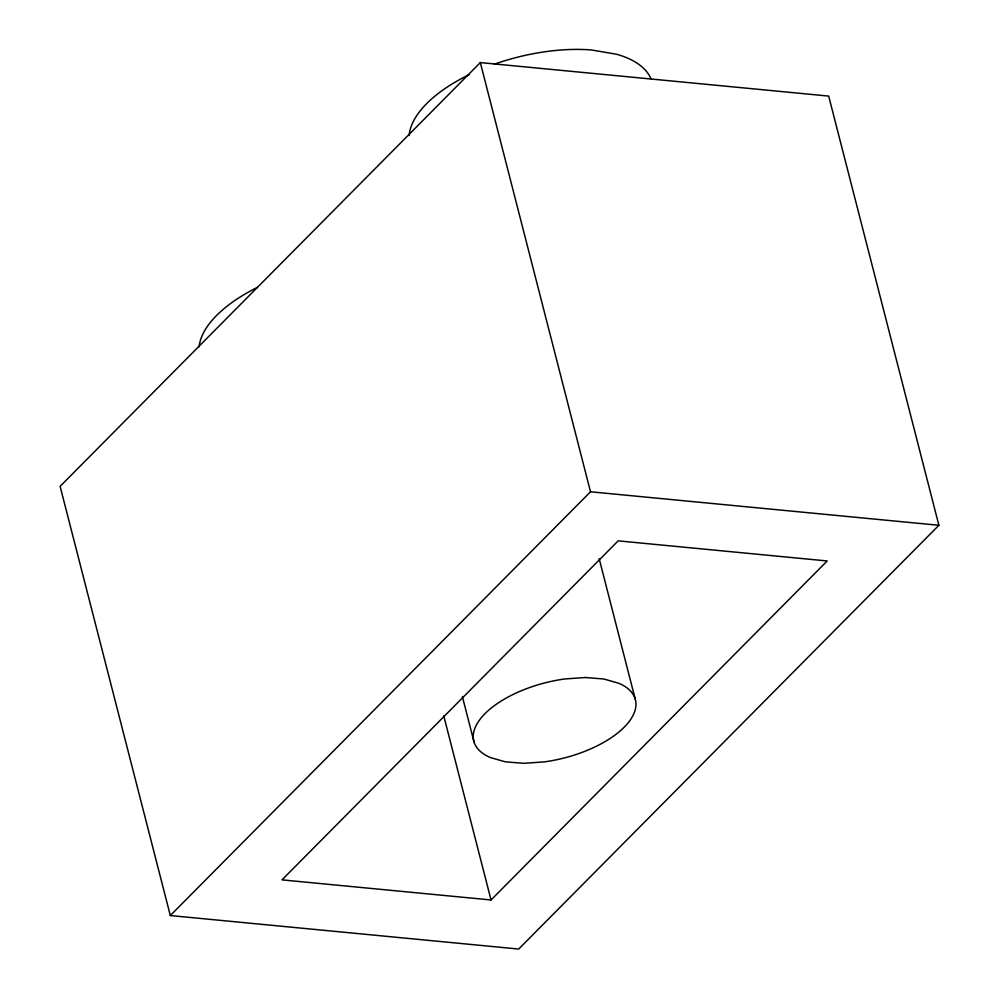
<?xml version="1.0" encoding="UTF-8"?>
<svg xmlns="http://www.w3.org/2000/svg" width="999" height="999" viewBox="0 0 999 999"><rect width="100%" height="100%" fill="white"/><g stroke="black" fill="none" stroke-linecap="round" stroke-linejoin="round"><path stroke-width="1.5" d="M480.319 62.587L60.115 486.351L170.317 915.546L518.681 949.05L938.885 525.287L828.683 96.091L480.319 62.587L590.509 491.783L170.317 915.546M491.033 899.974L827.184 560.963L618.169 540.859L282.005 879.869L491.033 899.974L443.756 715.858M590.509 491.783L938.885 525.287M599.175 558.691L635.214 699.038M462.362 696.515L473.988 741.795M199.101 346.753A125.112 58.154 -14.4 0 1 257.467 287.337M409.14 135.552A125.112 58.154 -14.4 0 1 469.33 74.575M494.343 64.186A125.112 58.154 -14.4 0 1 591.383 49.95L616.783 54.296A125.112 58.154 -14.4 0 1 650.923 78.684M585.377 677.509L564.822 678.958A83.416 38.774 -14.4 0 0 483.941 714.735A83.416 38.774 -14.4 0 0 490.284 757.529L505.382 761.837L523.826 763.323L544.368 761.875A83.416 38.774 -14.4 0 0 625.262 726.098A83.416 38.774 -14.4 0 0 618.905 683.304L603.821 678.995L585.377 677.509"/></g></svg>
